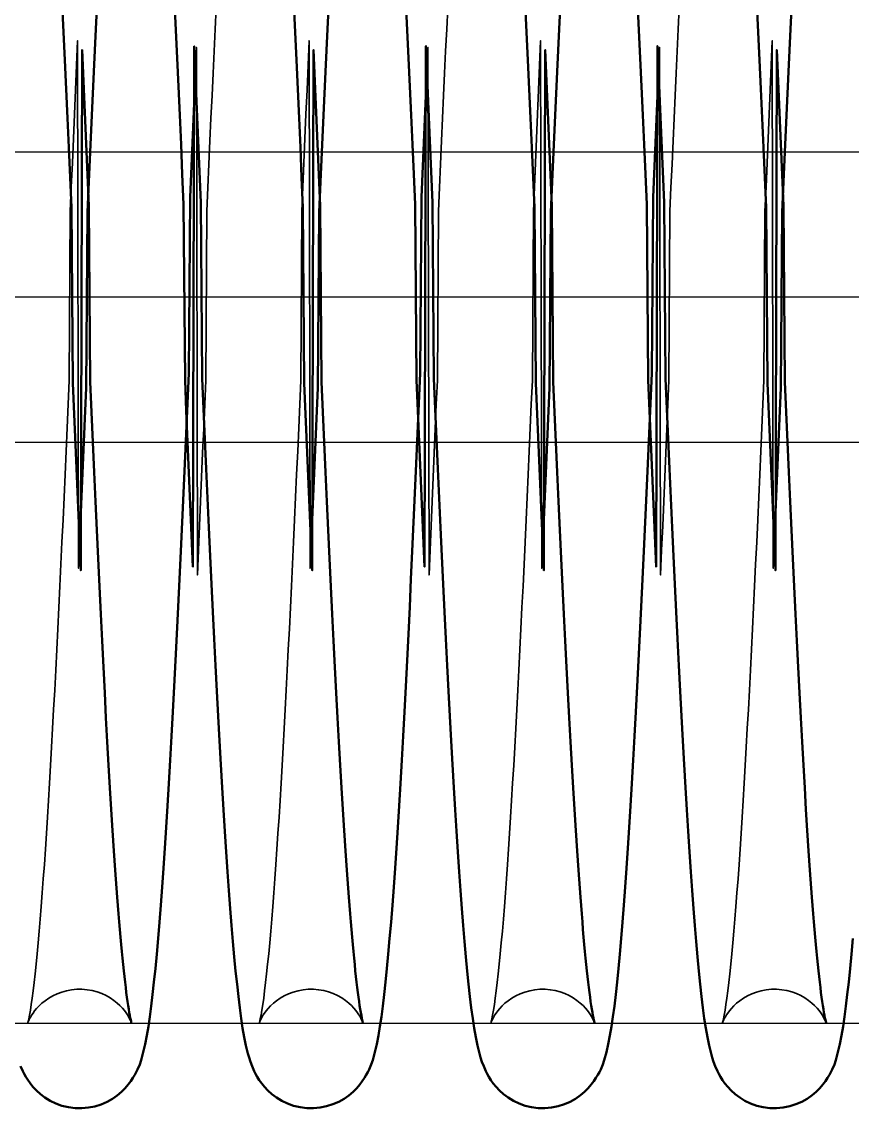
# Model space of a CAD drawing. Header units: millimetres. Extents: x 1448 to 104164, y -19509 to -89.
# Drawn here: x 52872.6 to 52929.8, y -3869 to -3794.2 of the extents above; entities that cross this region are included whole.
import ezdxf

# ---------------------------------------------------------------- set-up
doc = ezdxf.new("R2010")
doc.units = ezdxf.units.MM
doc.header["$LTSCALE"] = 60
doc.header["$MEASUREMENT"] = 0
doc.linetypes.add('CEN', pattern=[62, 60, -1, 0, -1])
doc.layers.get('0').update_dxf_attribs({"linetype": 'CONTINUOUS'})
doc.layers.add('cen', color=14, linetype='CONTINUOUS')
doc.layers.add('가려진 것(ISO)', color=7, linetype='CONTINUOUS', lineweight=35)
doc.layers.add('가시적인 것(ISO)', color=7, linetype='CONTINUOUS', lineweight=50)

# ---------------------------------------------------------------- blocks, each defined once
blk = doc.blocks.new('토션스프링 3')
at = {"layer": '가려진 것(ISO)', "flags": 128}
for points in [[(21462548.68, -50952886.197), (21462548.608, -50952887.677), (21462548.537, -50952889.177), (21462548.465, -50952890.697), (21462548.394, -50952892.235), (21462548.323, -50952893.791), (21462548.251, -50952895.368), (21462548.18, -50952896.964), (21462548.108, -50952898.577), (21462548.037, -50952900.205), (21462547.965, -50952911.846), (21462547.893, -50952913.499), (21462547.822, -50952915.16), (21462547.75, -50952916.829), (21462547.678, -50952918.503), (21462547.607, -50952920.18), (21462547.536, -50952921.859), (21462547.464, -50952923.544), (21462547.393, -50952925.233), (21462547.321, -50952888.925), (21462547.25, -50952890.618)], [(21462564.627, -50952886.197), (21462564.555, -50952887.677), (21462564.484, -50952889.177), (21462564.412, -50952890.697), (21462564.341, -50952892.235), (21462564.27, -50952893.791), (21462564.198, -50952895.368), (21462564.127, -50952896.964), (21462564.055, -50952898.577), (21462563.983, -50952900.205), (21462563.912, -50952911.846), (21462563.84, -50952913.499), (21462563.768, -50952915.16), (21462563.697, -50952916.829), (21462563.625, -50952918.503), (21462563.554, -50952920.18), (21462563.483, -50952921.859), (21462563.411, -50952923.544), (21462563.34, -50952925.233), (21462563.268, -50952888.925), (21462563.196, -50952890.618)], [(21462580.574, -50952886.197), (21462580.502, -50952887.677), (21462580.431, -50952889.177), (21462580.359, -50952890.697), (21462580.288, -50952892.235), (21462580.217, -50952893.791), (21462580.145, -50952895.368), (21462580.074, -50952896.964), (21462580.002, -50952898.577), (21462579.93, -50952900.205), (21462579.859, -50952911.846), (21462579.787, -50952913.499), (21462579.715, -50952915.16), (21462579.644, -50952916.829), (21462579.572, -50952918.503), (21462579.501, -50952920.18), (21462579.429, -50952921.859), (21462579.358, -50952923.543), (21462579.287, -50952925.233), (21462579.215, -50952888.925), (21462579.143, -50952890.618)], [(21462542.845, -50952956.08), (21462542.839, -50952956.062), (21462542.818, -50952956.006), (21462542.775, -50952955.903), (21462542.696, -50952955.744), (21462542.639, -50952955.64), (21462542.566, -50952955.52), (21462542.474, -50952955.383), (21462542.361, -50952955.231), (21462542.221, -50952955.064), (21462542.053, -50952954.888), (21462541.858, -50952954.707), (21462541.634, -50952954.528), (21462541.38, -50952954.356), (21462541.1, -50952954.197), (21462540.797, -50952954.057), (21462540.476, -50952953.94), (21462540.14, -50952953.85), (21462539.791, -50952953.789), (21462539.436, -50952953.758), (21462539.08, -50952953.76), (21462538.727, -50952953.793), (21462538.379, -50952953.858), (21462538.043, -50952953.95), (21462537.724, -50952954.069), (21462537.424, -50952954.212), (21462537.147, -50952954.372), (21462536.896, -50952954.546), (21462536.673, -50952954.725), (21462536.481, -50952954.905), (21462536.317, -50952955.08), (21462536.181, -50952955.245), (21462536.069, -50952955.396), (21462535.979, -50952955.531), (21462535.907, -50952955.651), (21462535.851, -50952955.752), (21462535.808, -50952955.838), (21462535.75, -50952955.965), (21462535.721, -50952956.042), (21462535.709, -50952956.076), (21462535.709, -50952956.075), (21462535.717, -50952956.044), (21462535.731, -50952955.986), (21462535.751, -50952955.904), (21462535.774, -50952955.8), (21462535.827, -50952955.537), (21462535.883, -50952955.21), (21462535.943, -50952954.82), (21462536.006, -50952954.371), (21462536.072, -50952953.865), (21462536.139, -50952953.304), (21462536.209, -50952952.691), (21462536.28, -50952952.029), (21462536.351, -50952951.319), (21462536.423, -50952950.565), (21462536.494, -50952949.768), (21462536.565, -50952948.932), (21462536.635, -50952948.053), (21462536.706, -50952947.131), (21462536.777, -50952946.166), (21462536.848, -50952945.161), (21462536.919, -50952944.116), (21462536.99, -50952943.034), (21462537.062, -50952941.915), (21462537.133, -50952940.761), (21462537.204, -50952939.573), (21462537.276, -50952938.353), (21462537.347, -50952937.102), (21462537.418, -50952935.821), (21462537.489, -50952934.507), (21462537.56, -50952933.16), (21462537.632, -50952931.784), (21462537.704, -50952930.379), (21462537.775, -50952928.947), (21462537.847, -50952927.49), (21462537.918, -50952926.011), (21462537.99, -50952924.509), (21462538.061, -50952922.988), (21462538.133, -50952921.449), (21462538.204, -50952919.894), (21462538.275, -50952918.321), (21462538.347, -50952916.728), (21462538.418, -50952915.118), (21462538.49, -50952913.492), (21462538.561, -50952911.852), (21462538.633, -50952900.2), (21462538.705, -50952898.539), (21462538.776, -50952896.87), (21462538.848, -50952895.196), (21462538.919, -50952893.517), (21462538.991, -50952891.836), (21462539.062, -50952890.155), (21462539.133, -50952888.47), (21462539.205, -50952924.781), (21462539.276, -50952923.091)], [(21462558.792, -50952956.08), (21462558.786, -50952956.062), (21462558.765, -50952956.006), (21462558.722, -50952955.903), (21462558.643, -50952955.744), (21462558.586, -50952955.64), (21462558.513, -50952955.52), (21462558.421, -50952955.383), (21462558.307, -50952955.231), (21462558.168, -50952955.064), (21462558, -50952954.888), (21462557.805, -50952954.707), (21462557.58, -50952954.528), (21462557.326, -50952954.356), (21462557.046, -50952954.197), (21462556.744, -50952954.057), (21462556.423, -50952953.939), (21462556.086, -50952953.85), (21462555.738, -50952953.789), (21462555.383, -50952953.758), (21462555.027, -50952953.76), (21462554.673, -50952953.793), (21462554.326, -50952953.858), (21462553.99, -50952953.95), (21462553.671, -50952954.069), (21462553.371, -50952954.212), (21462553.094, -50952954.372), (21462552.843, -50952954.546), (21462552.62, -50952954.725), (21462552.428, -50952954.905), (21462552.264, -50952955.08), (21462552.128, -50952955.245), (21462552.016, -50952955.396), (21462551.926, -50952955.531), (21462551.854, -50952955.651), (21462551.798, -50952955.752), (21462551.755, -50952955.838), (21462551.697, -50952955.965), (21462551.667, -50952956.042), (21462551.655, -50952956.076), (21462551.655, -50952956.075), (21462551.664, -50952956.044), (21462551.678, -50952955.986), (21462551.698, -50952955.904), (21462551.721, -50952955.8), (21462551.774, -50952955.537), (21462551.83, -50952955.209), (21462551.89, -50952954.82), (21462551.953, -50952954.371), (21462552.019, -50952953.864), (21462552.086, -50952953.304), (21462552.156, -50952952.691), (21462552.226, -50952952.029), (21462552.298, -50952951.319), (21462552.369, -50952950.565), (21462552.441, -50952949.768), (21462552.511, -50952948.932), (21462552.582, -50952948.053), (21462552.652, -50952947.131), (21462552.723, -50952946.167), (21462552.794, -50952945.161), (21462552.866, -50952944.117), (21462552.937, -50952943.034), (21462553.008, -50952941.915), (21462553.08, -50952940.761), (21462553.151, -50952939.573), (21462553.222, -50952938.353), (21462553.294, -50952937.102), (21462553.365, -50952935.821), (21462553.436, -50952934.507), (21462553.507, -50952933.16), (21462553.579, -50952931.784), (21462553.65, -50952930.379), (21462553.722, -50952928.947), (21462553.794, -50952927.491), (21462553.865, -50952926.011), (21462553.937, -50952924.509), (21462554.008, -50952922.988), (21462554.08, -50952921.449), (21462554.151, -50952919.894), (21462554.222, -50952918.321), (21462554.294, -50952916.728), (21462554.365, -50952915.118), (21462554.437, -50952913.492), (21462554.508, -50952911.852), (21462554.58, -50952900.201), (21462554.652, -50952898.539), (21462554.723, -50952896.87), (21462554.795, -50952895.196), (21462554.866, -50952893.517), (21462554.938, -50952891.836), (21462555.009, -50952890.155), (21462555.08, -50952888.47), (21462555.151, -50952924.781), (21462555.223, -50952923.091)], [(21462574.739, -50952956.08), (21462574.733, -50952956.062), (21462574.712, -50952956.006), (21462574.669, -50952955.903), (21462574.59, -50952955.744), (21462574.533, -50952955.64), (21462574.46, -50952955.52), (21462574.368, -50952955.383), (21462574.254, -50952955.231), (21462574.114, -50952955.064), (21462573.947, -50952954.888), (21462573.752, -50952954.707), (21462573.527, -50952954.528), (21462573.273, -50952954.356), (21462572.993, -50952954.197), (21462572.691, -50952954.057), (21462572.37, -50952953.939), (21462572.033, -50952953.85), (21462571.685, -50952953.789), (21462571.33, -50952953.758), (21462570.974, -50952953.76), (21462570.62, -50952953.793), (21462570.273, -50952953.858), (21462569.937, -50952953.95), (21462569.617, -50952954.069), (21462569.318, -50952954.212), (21462569.041, -50952954.372), (21462568.79, -50952954.546), (21462568.567, -50952954.725), (21462568.375, -50952954.905), (21462568.211, -50952955.081), (21462568.074, -50952955.245), (21462567.963, -50952955.396), (21462567.873, -50952955.531), (21462567.801, -50952955.651), (21462567.745, -50952955.752), (21462567.702, -50952955.838), (21462567.644, -50952955.965), (21462567.614, -50952956.042), (21462567.602, -50952956.076), (21462567.602, -50952956.075), (21462567.61, -50952956.044), (21462567.625, -50952955.986), (21462567.645, -50952955.904), (21462567.668, -50952955.8), (21462567.72, -50952955.537), (21462567.777, -50952955.209), (21462567.837, -50952954.819), (21462567.9, -50952954.37), (21462567.966, -50952953.864), (21462568.033, -50952953.304), (21462568.103, -50952952.691), (21462568.173, -50952952.029), (21462568.245, -50952951.32), (21462568.316, -50952950.565), (21462568.388, -50952949.769), (21462568.458, -50952948.932), (21462568.529, -50952948.053), (21462568.599, -50952947.131), (21462568.67, -50952946.167), (21462568.741, -50952945.162), (21462568.812, -50952944.117), (21462568.884, -50952943.034), (21462568.955, -50952941.915), (21462569.027, -50952940.761), (21462569.098, -50952939.573), (21462569.169, -50952938.353), (21462569.24, -50952937.102), (21462569.312, -50952935.821), (21462569.383, -50952934.507), (21462569.454, -50952933.161), (21462569.526, -50952931.784), (21462569.597, -50952930.379), (21462569.669, -50952928.948), (21462569.74, -50952927.491), (21462569.812, -50952926.011), (21462569.884, -50952924.51), (21462569.955, -50952922.988), (21462570.026, -50952921.449), (21462570.098, -50952919.894), (21462570.169, -50952918.321), (21462570.24, -50952916.728), (21462570.312, -50952915.118), (21462570.383, -50952913.492), (21462570.455, -50952911.852), (21462570.527, -50952900.201), (21462570.598, -50952898.54), (21462570.67, -50952896.87), (21462570.742, -50952895.196), (21462570.813, -50952893.517), (21462570.884, -50952891.836), (21462570.956, -50952890.155), (21462571.027, -50952888.47), (21462571.098, -50952924.781), (21462571.17, -50952923.091)], [(21462590.685, -50952956.08), (21462590.68, -50952956.062), (21462590.659, -50952956.006), (21462590.615, -50952955.903), (21462590.537, -50952955.744), (21462590.48, -50952955.64), (21462590.407, -50952955.52), (21462590.315, -50952955.383), (21462590.201, -50952955.231), (21462590.061, -50952955.064), (21462589.894, -50952954.888), (21462589.698, -50952954.707), (21462589.474, -50952954.528), (21462589.22, -50952954.356), (21462588.94, -50952954.197), (21462588.638, -50952954.057), (21462588.317, -50952953.939), (21462587.98, -50952953.85), (21462587.631, -50952953.789), (21462587.276, -50952953.758), (21462586.92, -50952953.76), (21462586.567, -50952953.793), (21462586.22, -50952953.858), (21462585.884, -50952953.951), (21462585.564, -50952954.069), (21462585.265, -50952954.212), (21462584.988, -50952954.372), (21462584.736, -50952954.546), (21462584.514, -50952954.725), (21462584.321, -50952954.905), (21462584.158, -50952955.081), (21462584.021, -50952955.245), (21462583.909, -50952955.396), (21462583.819, -50952955.531), (21462583.748, -50952955.651), (21462583.692, -50952955.752), (21462583.648, -50952955.838), (21462583.591, -50952955.965), (21462583.561, -50952956.042), (21462583.549, -50952956.076), (21462583.549, -50952956.075), (21462583.557, -50952956.044), (21462583.572, -50952955.986), (21462583.591, -50952955.904), (21462583.615, -50952955.8), (21462583.667, -50952955.537), (21462583.724, -50952955.209), (21462583.784, -50952954.819), (21462583.847, -50952954.37), (21462583.913, -50952953.864), (21462583.98, -50952953.304), (21462584.05, -50952952.691), (21462584.12, -50952952.029), (21462584.191, -50952951.32), (21462584.263, -50952950.565), (21462584.334, -50952949.769), (21462584.405, -50952948.932), (21462584.475, -50952948.053), (21462584.546, -50952947.131), (21462584.617, -50952946.167), (21462584.688, -50952945.162), (21462584.759, -50952944.117), (21462584.831, -50952943.035), (21462584.902, -50952941.915), (21462584.973, -50952940.761), (21462585.045, -50952939.573), (21462585.116, -50952938.353), (21462585.187, -50952937.102), (21462585.258, -50952935.821), (21462585.33, -50952934.507), (21462585.401, -50952933.161), (21462585.472, -50952931.784), (21462585.544, -50952930.38), (21462585.616, -50952928.948), (21462585.687, -50952927.491), (21462585.759, -50952926.011), (21462585.83, -50952924.51), (21462585.902, -50952922.988), (21462585.973, -50952921.449), (21462586.045, -50952919.893), (21462586.116, -50952918.32), (21462586.187, -50952916.728), (21462586.259, -50952915.118), (21462586.33, -50952913.492), (21462586.402, -50952911.852), (21462586.474, -50952900.201), (21462586.545, -50952898.54), (21462586.617, -50952896.871), (21462586.688, -50952895.196), (21462586.76, -50952893.516), (21462586.831, -50952891.835), (21462586.902, -50952890.154), (21462586.974, -50952888.469), (21462587.045, -50952924.781), (21462587.117, -50952923.091)]]:
    blk.add_lwpolyline(points, dxfattribs=at)
at = {"layer": '가시적인 것(ISO)', "flags": 128}
for points in [[(21462538.071, -50952885.971), (21462538.163, -50952887.873), (21462538.254, -50952889.814), (21462538.346, -50952891.789), (21462538.438, -50952893.794), (21462538.53, -50952895.827), (21462538.621, -50952897.882), (21462538.713, -50952899.957), (21462538.804, -50952912.049), (21462538.895, -50952914.162), (21462538.987, -50952916.294), (21462539.079, -50952918.441), (21462539.171, -50952920.599), (21462539.262, -50952922.763), (21462539.354, -50952924.93), (21462539.446, -50952889.096), (21462539.537, -50952891.255), (21462539.628, -50952893.405), (21462539.72, -50952895.552), (21462539.811, -50952897.692), (21462539.903, -50952899.822), (21462539.995, -50952911.938), (21462540.087, -50952914.036), (21462540.178, -50952916.111), (21462540.27, -50952918.159), (21462540.361, -50952920.177), (21462540.452, -50952922.161), (21462540.544, -50952924.116), (21462540.635, -50952926.04), (21462540.727, -50952927.929), (21462540.819, -50952929.78), (21462540.91, -50952931.59), (21462541.002, -50952933.353), (21462541.093, -50952935.068), (21462541.185, -50952936.73), (21462541.23, -50952937.54), (21462541.276, -50952938.337), (21462541.367, -50952939.893), (21462541.458, -50952941.395), (21462541.55, -50952942.841), (21462541.641, -50952944.228), (21462541.732, -50952945.553), (21462541.778, -50952946.191), (21462541.823, -50952946.812), (21462541.868, -50952947.416), (21462541.913, -50952948.003), (21462541.959, -50952948.572), (21462542.004, -50952949.123), (21462542.049, -50952949.657), (21462542.094, -50952950.174), (21462542.139, -50952950.674), (21462542.184, -50952951.155), (21462542.228, -50952951.617), (21462542.273, -50952952.061), (21462542.317, -50952952.485), (21462542.361, -50952952.89), (21462542.405, -50952953.274), (21462542.448, -50952953.638), (21462542.49, -50952953.98), (21462542.533, -50952954.301), (21462542.574, -50952954.6), (21462542.616, -50952954.877), (21462542.656, -50952955.131), (21462542.695, -50952955.36), (21462542.731, -50952955.561), (21462542.764, -50952955.733), (21462542.794, -50952955.875), (21462542.82, -50952955.984), (21462542.838, -50952956.054), (21462542.845, -50952956.08)], [(21462539.276, -50952923.091), (21462539.368, -50952920.927), (21462539.46, -50952918.767), (21462539.551, -50952916.617), (21462539.643, -50952914.48), (21462539.735, -50952912.36), (21462539.826, -50952900.262), (21462539.917, -50952898.188), (21462540.009, -50952896.132), (21462540.1, -50952894.099), (21462540.192, -50952892.09), (21462540.284, -50952890.11), (21462540.376, -50952888.163), (21462540.468, -50952886.253)], [(21462554.018, -50952885.971), (21462554.11, -50952887.873), (21462554.201, -50952889.814), (21462554.293, -50952891.789), (21462554.385, -50952893.794), (21462554.477, -50952895.827), (21462554.568, -50952897.882), (21462554.66, -50952899.957), (21462554.751, -50952912.049), (21462554.842, -50952914.162), (21462554.934, -50952916.294), (21462555.026, -50952918.441), (21462555.117, -50952920.599), (21462555.209, -50952922.763), (21462555.301, -50952924.93), (21462555.392, -50952889.096), (21462555.484, -50952891.255), (21462555.575, -50952893.405), (21462555.667, -50952895.552), (21462555.758, -50952897.692), (21462555.85, -50952899.822), (21462555.942, -50952911.938), (21462556.033, -50952914.036), (21462556.125, -50952916.111), (21462556.217, -50952918.159), (21462556.308, -50952920.177), (21462556.399, -50952922.161), (21462556.491, -50952924.116), (21462556.582, -50952926.04), (21462556.674, -50952927.929), (21462556.766, -50952929.78), (21462556.857, -50952931.59), (21462556.949, -50952933.353), (21462557.04, -50952935.068), (21462557.132, -50952936.73), (21462557.177, -50952937.54), (21462557.223, -50952938.337), (21462557.314, -50952939.893), (21462557.405, -50952941.395), (21462557.496, -50952942.841), (21462557.588, -50952944.228), (21462557.679, -50952945.553), (21462557.724, -50952946.191), (21462557.77, -50952946.812), (21462557.815, -50952947.416), (21462557.86, -50952948.003), (21462557.905, -50952948.572), (21462557.95, -50952949.123), (21462557.995, -50952949.657), (21462558.041, -50952950.174), (21462558.086, -50952950.674), (21462558.13, -50952951.155), (21462558.175, -50952951.617), (21462558.22, -50952952.061), (21462558.264, -50952952.485), (21462558.308, -50952952.89), (21462558.351, -50952953.274), (21462558.395, -50952953.638), (21462558.437, -50952953.98), (21462558.479, -50952954.301), (21462558.521, -50952954.6), (21462558.562, -50952954.877), (21462558.603, -50952955.131), (21462558.641, -50952955.36), (21462558.678, -50952955.561), (21462558.711, -50952955.733), (21462558.741, -50952955.875), (21462558.766, -50952955.984), (21462558.785, -50952956.054), (21462558.792, -50952956.08)], [(21462555.223, -50952923.091), (21462555.315, -50952920.927), (21462555.407, -50952918.768), (21462555.498, -50952916.617), (21462555.59, -50952914.48), (21462555.682, -50952912.36), (21462555.773, -50952900.262), (21462555.864, -50952898.188), (21462555.956, -50952896.132), (21462556.047, -50952894.098), (21462556.139, -50952892.09), (21462556.231, -50952890.11), (21462556.323, -50952888.163), (21462556.414, -50952886.253)], [(21462569.965, -50952885.971), (21462570.056, -50952887.873), (21462570.148, -50952889.814), (21462570.24, -50952891.789), (21462570.332, -50952893.794), (21462570.423, -50952895.827), (21462570.515, -50952897.882), (21462570.606, -50952899.957), (21462570.698, -50952912.049), (21462570.789, -50952914.161), (21462570.881, -50952916.294), (21462570.972, -50952918.441), (21462571.064, -50952920.599), (21462571.156, -50952922.763), (21462571.248, -50952924.93), (21462571.339, -50952889.096), (21462571.431, -50952891.255), (21462571.522, -50952893.406), (21462571.613, -50952895.552), (21462571.705, -50952897.692), (21462571.797, -50952899.822), (21462571.888, -50952911.938), (21462571.98, -50952914.036), (21462572.072, -50952916.111), (21462572.164, -50952918.159), (21462572.255, -50952920.177), (21462572.346, -50952922.161), (21462572.438, -50952924.116), (21462572.529, -50952926.04), (21462572.621, -50952927.929), (21462572.712, -50952929.78), (21462572.804, -50952931.589), (21462572.896, -50952933.353), (21462572.987, -50952935.068), (21462573.078, -50952936.73), (21462573.124, -50952937.54), (21462573.169, -50952938.337), (21462573.261, -50952939.893), (21462573.352, -50952941.395), (21462573.443, -50952942.841), (21462573.535, -50952944.228), (21462573.626, -50952945.553), (21462573.671, -50952946.191), (21462573.717, -50952946.812), (21462573.762, -50952947.416), (21462573.807, -50952948.003), (21462573.852, -50952948.572), (21462573.897, -50952949.123), (21462573.942, -50952949.657), (21462573.987, -50952950.174), (21462574.032, -50952950.674), (21462574.077, -50952951.155), (21462574.122, -50952951.617), (21462574.166, -50952952.061), (21462574.211, -50952952.485), (21462574.255, -50952952.89), (21462574.298, -50952953.274), (21462574.341, -50952953.638), (21462574.384, -50952953.98), (21462574.426, -50952954.301), (21462574.468, -50952954.6), (21462574.509, -50952954.877), (21462574.55, -50952955.131), (21462574.588, -50952955.36), (21462574.625, -50952955.561), (21462574.658, -50952955.733), (21462574.688, -50952955.875), (21462574.713, -50952955.984), (21462574.732, -50952956.054), (21462574.739, -50952956.08)], [(21462571.17, -50952923.091), (21462571.262, -50952920.927), (21462571.353, -50952918.768), (21462571.445, -50952916.617), (21462571.537, -50952914.48), (21462571.628, -50952912.36), (21462571.72, -50952900.262), (21462571.811, -50952898.187), (21462571.903, -50952896.132), (21462571.994, -50952894.098), (21462572.086, -50952892.09), (21462572.178, -50952890.11), (21462572.27, -50952888.163), (21462572.361, -50952886.253)], [(21462585.912, -50952885.971), (21462586.003, -50952887.873), (21462586.095, -50952889.813), (21462586.187, -50952891.788), (21462586.279, -50952893.794), (21462586.37, -50952895.827), (21462586.462, -50952897.882), (21462586.553, -50952899.957), (21462586.645, -50952912.049), (21462586.736, -50952914.161), (21462586.828, -50952916.293), (21462586.919, -50952918.441), (21462587.011, -50952920.598), (21462587.103, -50952922.763), (21462587.195, -50952924.93), (21462587.286, -50952889.096), (21462587.378, -50952891.255), (21462587.469, -50952893.406), (21462587.56, -50952895.552), (21462587.652, -50952897.692), (21462587.744, -50952899.822), (21462587.835, -50952911.938), (21462587.927, -50952914.035), (21462588.019, -50952916.111), (21462588.11, -50952918.159), (21462588.202, -50952920.177), (21462588.293, -50952922.161), (21462588.384, -50952924.116), (21462588.476, -50952926.04), (21462588.568, -50952927.929), (21462588.659, -50952929.78), (21462588.751, -50952931.589), (21462588.843, -50952933.353), (21462588.934, -50952935.068), (21462589.025, -50952936.73), (21462589.071, -50952937.54), (21462589.116, -50952938.337), (21462589.208, -50952939.893), (21462589.299, -50952941.395), (21462589.39, -50952942.841), (21462589.481, -50952944.228), (21462589.573, -50952945.552), (21462589.618, -50952946.191), (21462589.663, -50952946.812), (21462589.709, -50952947.416), (21462589.754, -50952948.003), (21462589.799, -50952948.572), (21462589.844, -50952949.123), (21462589.889, -50952949.657), (21462589.934, -50952950.174), (21462589.979, -50952950.674), (21462590.024, -50952951.155), (21462590.069, -50952951.617), (21462590.113, -50952952.061), (21462590.158, -50952952.485), (21462590.202, -50952952.89), (21462590.245, -50952953.274), (21462590.288, -50952953.638), (21462590.331, -50952953.98), (21462590.373, -50952954.301), (21462590.415, -50952954.6), (21462590.456, -50952954.877), (21462590.496, -50952955.131), (21462590.535, -50952955.36), (21462590.571, -50952955.561), (21462590.605, -50952955.733), (21462590.635, -50952955.875), (21462590.66, -50952955.984), (21462590.678, -50952956.054), (21462590.685, -50952956.08)], [(21462587.117, -50952923.091), (21462587.208, -50952920.927), (21462587.3, -50952918.768), (21462587.392, -50952916.617), (21462587.484, -50952914.48), (21462587.575, -50952912.36), (21462587.667, -50952900.261), (21462587.758, -50952898.187), (21462587.849, -50952896.132), (21462587.941, -50952894.098), (21462588.033, -50952892.09), (21462588.125, -50952890.11), (21462588.216, -50952888.163), (21462588.308, -50952886.253)], [(21462547.25, -50952890.618), (21462547.158, -50952892.783), (21462547.066, -50952894.941), (21462546.974, -50952897.09), (21462546.883, -50952899.224), (21462546.791, -50952911.34), (21462546.7, -50952913.433), (21462546.609, -50952915.51), (21462546.517, -50952917.568), (21462546.426, -50952919.603), (21462546.334, -50952921.613), (21462546.242, -50952923.592), (21462546.15, -50952925.537), (21462546.059, -50952927.445), (21462545.967, -50952929.312), (21462545.876, -50952931.134), (21462545.785, -50952932.914), (21462545.693, -50952934.654), (21462545.601, -50952936.348), (21462545.509, -50952937.995), (21462545.417, -50952939.592), (21462545.325, -50952941.135), (21462545.233, -50952942.622), (21462545.142, -50952944.05), (21462545.05, -50952945.416), (21462544.958, -50952946.721), (21462544.866, -50952947.967), (21462544.774, -50952949.151), (21462544.681, -50952950.275), (21462544.588, -50952951.335), (21462544.494, -50952952.331), (21462544.399, -50952953.262), (21462544.304, -50952954.128), (21462544.208, -50952954.926), (21462544.111, -50952955.657), (21462544.012, -50952956.329), (21462543.906, -50952956.952), (21462543.79, -50952957.536), (21462543.66, -50952958.092), (21462543.517, -50952958.647), (21462543.414, -50952958.95), (21462543.269, -50952959.283), (21462543.176, -50952959.464), (21462543.068, -50952959.657), (21462542.942, -50952959.864), (21462542.797, -50952960.085), (21462542.622, -50952960.32), (21462542.412, -50952960.566), (21462542.163, -50952960.815), (21462541.87, -50952961.062), (21462541.536, -50952961.296), (21462541.166, -50952961.506), (21462540.764, -50952961.683), (21462540.334, -50952961.819), (21462539.884, -50952961.91), (21462539.424, -50952961.952), (21462538.962, -50952961.942), (21462538.504, -50952961.882), (21462538.06, -50952961.775), (21462537.64, -50952961.624), (21462537.248, -50952961.434), (21462536.89, -50952961.215), (21462536.573, -50952960.976), (21462536.298, -50952960.728), (21462536.063, -50952960.478), (21462535.865, -50952960.235), (21462535.701, -50952960.005), (21462535.566, -50952959.789), (21462535.453, -50952959.588), (21462535.358, -50952959.4), (21462535.206, -50952959.058)], [(21462563.196, -50952890.618), (21462563.105, -50952892.783), (21462563.013, -50952894.942), (21462562.921, -50952897.09), (21462562.83, -50952899.224), (21462562.738, -50952911.34), (21462562.647, -50952913.433), (21462562.556, -50952915.51), (21462562.464, -50952917.568), (21462562.372, -50952919.604), (21462562.281, -50952921.613), (21462562.189, -50952923.592), (21462562.097, -50952925.538), (21462562.006, -50952927.446), (21462561.914, -50952929.312), (21462561.823, -50952931.134), (21462561.731, -50952932.915), (21462561.64, -50952934.654), (21462561.548, -50952936.349), (21462561.456, -50952937.996), (21462561.364, -50952939.593), (21462561.272, -50952941.136), (21462561.18, -50952942.623), (21462561.088, -50952944.051), (21462560.997, -50952945.416), (21462560.905, -50952946.722), (21462560.813, -50952947.967), (21462560.721, -50952949.152), (21462560.628, -50952950.275), (21462560.535, -50952951.335), (21462560.441, -50952952.332), (21462560.346, -50952953.263), (21462560.251, -50952954.128), (21462560.155, -50952954.926), (21462560.058, -50952955.658), (21462559.959, -50952956.33), (21462559.853, -50952956.953), (21462559.736, -50952957.537), (21462559.607, -50952958.092), (21462559.464, -50952958.647), (21462559.359, -50952958.949), (21462559.214, -50952959.283), (21462559.122, -50952959.464), (21462559.014, -50952959.657), (21462558.889, -50952959.864), (21462558.743, -50952960.085), (21462558.568, -50952960.321), (21462558.358, -50952960.566), (21462558.11, -50952960.815), (21462557.82, -50952961.062), (21462557.489, -50952961.294), (21462557.118, -50952961.503), (21462556.715, -50952961.681), (21462556.285, -50952961.818), (21462555.837, -50952961.909), (21462555.376, -50952961.951), (21462554.913, -50952961.943), (21462554.456, -50952961.884), (21462554.013, -50952961.776), (21462553.59, -50952961.625), (21462553.198, -50952961.437), (21462552.842, -50952961.218), (21462552.524, -50952960.979), (21462552.246, -50952960.73), (21462552.012, -50952960.481), (21462551.814, -50952960.239), (21462551.65, -50952960.007), (21462551.514, -50952959.791), (21462551.4, -50952959.59), (21462551.305, -50952959.402), (21462551.155, -50952959.06), (21462551.038, -50952958.751), (21462550.944, -50952958.462), (21462550.865, -50952958.185), (21462550.731, -50952957.634), (21462550.611, -50952957.053), (21462550.502, -50952956.432), (21462550.4, -50952955.765), (21462550.304, -50952955.045), (21462550.21, -50952954.265), (21462550.116, -50952953.419), (21462550.022, -50952952.504), (21462549.929, -50952951.524), (21462549.836, -50952950.478), (21462549.743, -50952949.37), (21462549.651, -50952948.198), (21462549.559, -50952946.966), (21462549.467, -50952945.67), (21462549.375, -50952944.31), (21462549.283, -50952942.889), (21462549.191, -50952941.409), (21462549.099, -50952939.875), (21462549.007, -50952938.287), (21462548.915, -50952936.65), (21462548.823, -50952934.966), (21462548.731, -50952933.237), (21462548.64, -50952931.466), (21462548.549, -50952929.648), (21462548.457, -50952927.786), (21462548.365, -50952925.883), (21462548.274, -50952923.943), (21462548.182, -50952921.969), (21462548.09, -50952919.966), (21462547.998, -50952917.937), (21462547.907, -50952915.885), (21462547.816, -50952913.815), (21462547.724, -50952911.722), (21462547.633, -50952899.606), (21462547.541, -50952897.473), (21462547.449, -50952895.325), (21462547.358, -50952893.168), (21462547.266, -50952891.005), (21462547.174, -50952888.841), (21462547.083, -50952924.679), (21462546.992, -50952922.523), (21462546.9, -50952920.372), (21462546.809, -50952918.222), (21462546.717, -50952916.08), (21462546.625, -50952913.949), (21462546.534, -50952911.832), (21462546.442, -50952899.735), (21462546.35, -50952897.661), (21462546.259, -50952895.615), (21462546.168, -50952893.6), (21462546.076, -50952891.615), (21462545.985, -50952889.657), (21462545.893, -50952887.73), (21462545.802, -50952885.839)], [(21462579.143, -50952890.618), (21462579.052, -50952892.783), (21462578.96, -50952894.942), (21462578.868, -50952897.09), (21462578.777, -50952899.224), (21462578.685, -50952911.339), (21462578.594, -50952913.433), (21462578.503, -50952915.51), (21462578.411, -50952917.568), (21462578.319, -50952919.604), (21462578.228, -50952921.613), (21462578.136, -50952923.592), (21462578.044, -50952925.538), (21462577.952, -50952927.446), (21462577.861, -50952929.312), (21462577.77, -50952931.134), (21462577.678, -50952932.915), (21462577.587, -50952934.654), (21462577.495, -50952936.349), (21462577.403, -50952937.996), (21462577.311, -50952939.593), (21462577.219, -50952941.136), (21462577.127, -50952942.623), (21462577.035, -50952944.051), (21462576.944, -50952945.416), (21462576.852, -50952946.722), (21462576.76, -50952947.967), (21462576.667, -50952949.152), (21462576.575, -50952950.275), (21462576.482, -50952951.336), (21462576.388, -50952952.332), (21462576.293, -50952953.263), (21462576.198, -50952954.128), (21462576.101, -50952954.927), (21462576.005, -50952955.658), (21462575.906, -50952956.33), (21462575.8, -50952956.953), (21462575.683, -50952957.537), (21462575.554, -50952958.092), (21462575.41, -50952958.647), (21462575.306, -50952958.949), (21462575.16, -50952959.282), (21462575.068, -50952959.464), (21462574.96, -50952959.657), (21462574.836, -50952959.864), (21462574.69, -50952960.085), (21462574.515, -50952960.32), (21462574.305, -50952960.566), (21462574.057, -50952960.815), (21462573.767, -50952961.061), (21462573.436, -50952961.294), (21462573.065, -50952961.503), (21462572.662, -50952961.681), (21462572.233, -50952961.818), (21462571.784, -50952961.909), (21462571.323, -50952961.951), (21462570.86, -50952961.943), (21462570.403, -50952961.884), (21462569.96, -50952961.776), (21462569.537, -50952961.625), (21462569.146, -50952961.437), (21462568.789, -50952961.218), (21462568.471, -50952960.979), (21462568.193, -50952960.73), (21462567.959, -50952960.481), (21462567.761, -50952960.239), (21462567.597, -50952960.007), (21462567.461, -50952959.791), (21462567.347, -50952959.59), (21462567.252, -50952959.402), (21462567.102, -50952959.061), (21462566.985, -50952958.751), (21462566.891, -50952958.462), (21462566.812, -50952958.185), (21462566.678, -50952957.634), (21462566.558, -50952957.052), (21462566.449, -50952956.432), (21462566.347, -50952955.765), (21462566.251, -50952955.045), (21462566.157, -50952954.265), (21462566.063, -50952953.419), (21462565.969, -50952952.504), (21462565.876, -50952951.524), (21462565.783, -50952950.478), (21462565.69, -50952949.37), (21462565.598, -50952948.198), (21462565.506, -50952946.966), (21462565.414, -50952945.67), (21462565.322, -50952944.31), (21462565.23, -50952942.888), (21462565.137, -50952941.409), (21462565.045, -50952939.874), (21462564.953, -50952938.287), (21462564.861, -50952936.65), (21462564.77, -50952934.965), (21462564.678, -50952933.237), (21462564.587, -50952931.466), (21462564.496, -50952929.648), (21462564.404, -50952927.786), (21462564.312, -50952925.883), (21462564.22, -50952923.942), (21462564.129, -50952921.969), (21462564.037, -50952919.965), (21462563.945, -50952917.936), (21462563.854, -50952915.885), (21462563.763, -50952913.815), (21462563.671, -50952911.722), (21462563.58, -50952899.606), (21462563.488, -50952897.472), (21462563.396, -50952895.325), (21462563.305, -50952893.167), (21462563.213, -50952891.005), (21462563.121, -50952888.84), (21462563.03, -50952924.678), (21462562.938, -50952922.523), (21462562.847, -50952920.371), (21462562.756, -50952918.222), (21462562.664, -50952916.079), (21462562.572, -50952913.948), (21462562.481, -50952911.832), (21462562.389, -50952899.735), (21462562.297, -50952897.661), (21462562.206, -50952895.615), (21462562.114, -50952893.6), (21462562.023, -50952891.614), (21462561.932, -50952889.656), (21462561.84, -50952887.73), (21462561.748, -50952885.838)], [(21462592.522, -50952950.275), (21462592.428, -50952951.336), (21462592.334, -50952952.332), (21462592.24, -50952953.263), (21462592.145, -50952954.129), (21462592.048, -50952954.927), (21462591.952, -50952955.658), (21462591.852, -50952956.33), (21462591.746, -50952956.953), (21462591.63, -50952957.537), (21462591.501, -50952958.092), (21462591.357, -50952958.647), (21462591.252, -50952958.949), (21462591.107, -50952959.282), (21462591.014, -50952959.464), (21462590.907, -50952959.657), (21462590.782, -50952959.863), (21462590.637, -50952960.085), (21462590.462, -50952960.32), (21462590.252, -50952960.565), (21462590.004, -50952960.815), (21462589.714, -50952961.061), (21462589.383, -50952961.294), (21462589.012, -50952961.503), (21462588.609, -50952961.681), (21462588.18, -50952961.818), (21462587.731, -50952961.909), (21462587.27, -50952961.951), (21462586.807, -50952961.943), (21462586.351, -50952961.884), (21462585.907, -50952961.776), (21462585.485, -50952961.625), (21462585.093, -50952961.437), (21462584.736, -50952961.218), (21462584.418, -50952960.979), (21462584.14, -50952960.73), (21462583.906, -50952960.481), (21462583.708, -50952960.239), (21462583.544, -50952960.008), (21462583.408, -50952959.791), (21462583.294, -50952959.59), (21462583.199, -50952959.402), (21462583.049, -50952959.061), (21462582.932, -50952958.751), (21462582.838, -50952958.463), (21462582.759, -50952958.186), (21462582.625, -50952957.634), (21462582.505, -50952957.052), (21462582.396, -50952956.432), (21462582.294, -50952955.765), (21462582.198, -50952955.046), (21462582.104, -50952954.266), (21462582.01, -50952953.419), (21462581.916, -50952952.504), (21462581.822, -50952951.524), (21462581.729, -50952950.479), (21462581.637, -50952949.37), (21462581.545, -50952948.199), (21462581.453, -50952946.966), (21462581.361, -50952945.67), (21462581.269, -50952944.309), (21462581.176, -50952942.888), (21462581.084, -50952941.409), (21462580.992, -50952939.874), (21462580.9, -50952938.287), (21462580.808, -50952936.65), (21462580.717, -50952934.965), (21462580.625, -50952933.237), (21462580.534, -50952931.466), (21462580.442, -50952929.648), (21462580.351, -50952927.785), (21462580.259, -50952925.882), (21462580.167, -50952923.942), (21462580.075, -50952921.968), (21462579.984, -50952919.965), (21462579.892, -50952917.936), (21462579.801, -50952915.885), (21462579.709, -50952913.815), (21462579.618, -50952911.721), (21462579.527, -50952899.606), (21462579.435, -50952897.472), (21462579.343, -50952895.324), (21462579.251, -50952893.167), (21462579.16, -50952891.004), (21462579.068, -50952888.84), (21462578.977, -50952924.678), (21462578.885, -50952922.523), (21462578.794, -50952920.371), (21462578.702, -50952918.221), (21462578.611, -50952916.079), (21462578.519, -50952913.947), (21462578.427, -50952911.831), (21462578.336, -50952899.734), (21462578.244, -50952897.66), (21462578.153, -50952895.615), (21462578.061, -50952893.6), (21462577.97, -50952891.614), (21462577.879, -50952889.656), (21462577.787, -50952887.729), (21462577.695, -50952885.838)]]:
    blk.add_lwpolyline(points, dxfattribs=at)
blk = doc.blocks.new('토션스프링1234')
blk.add_blockref('토션스프링 3', (188.103, -4314.906))

msp = doc.modelspace()

# ---------------------------------------------------------------- linework, layer by layer
at = {"color": 3}
for p, q in [((50947.59, -3803.182), (55781.04, -3803.182)), ((50947.59, -3823.182), (55781.04, -3823.182)), ((51099.315, -3863.182), (60099.315, -3863.182))]:
    msp.add_line(p, q, dxfattribs=at)
at = {"layer": 'cen', "linetype": 'CEN'}
msp.add_line((50869.315, -3813.182), (60474.26, -3813.182), dxfattribs=at)

# ---------------------------------------------------------------- block references
msp.add_blockref('토션스프링1234', (-21409850.809, 50953407.828))

doc.saveas('drawing.dxf')
